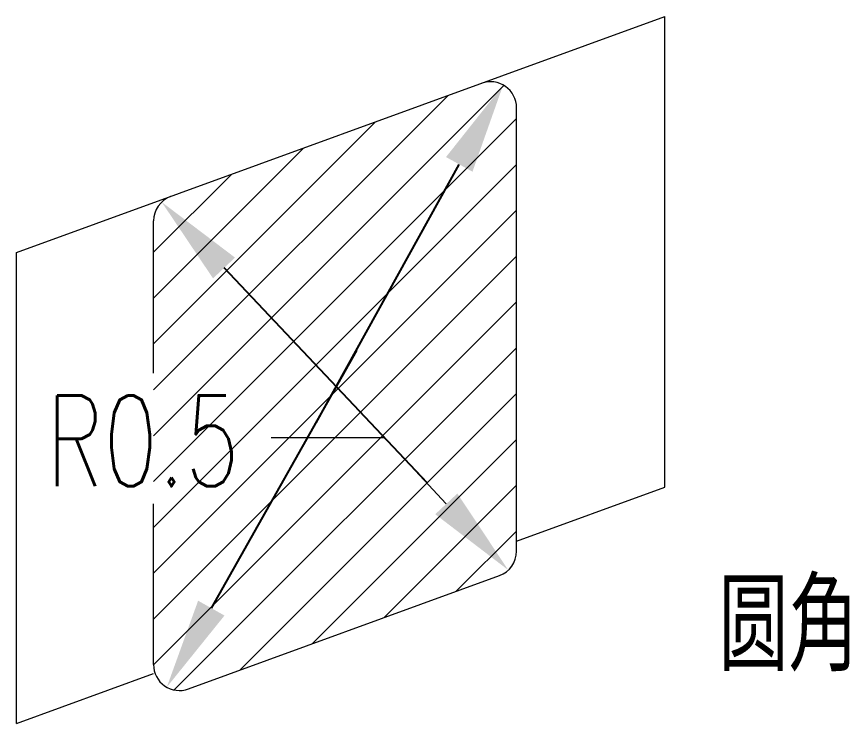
# Model space of a CAD drawing. Header units: inches. Extents: x -25 to 395, y -12 to 285.
# Drawn here: x 206.66 to 238.77, y 62.59 to 89.85 of the extents above; entities that cross this region are included whole.
import ezdxf

# ---------------------------------------------------------------- set-up
doc = ezdxf.new("R2010")
doc.units = ezdxf.units.IN
doc.header["$MEASUREMENT"] = 0
for name, color, linetype, lineweight in [('1轮廓实线层', 7, 'Continuous', 0), ('5剖面线层', 2, 'Continuous', 0), ('6文字层', 3, 'Continuous', 0), ('7标注层', 4, 'Continuous', 0), ('8符号标注层', 4, 'Continuous', 0)]:
    doc.layers.add(name, color=color, linetype=linetype, lineweight=lineweight)
doc.styles.add('HCTC', font='ROMANS.SHX', dxfattribs={"width": 0.7, "bigfont": 'INTECAD.SHX'})
doc.dimstyles.new('HCTC 0.5', dxfattribs={"dimtxt": 3.5, "dimasz": 3.5, "dimexe": 1.25, "dimexo": 0, "dimgap": 1.5, "dimtad": 1, "dimdec": 4, "dimlfac": 0.5, "dimdsep": 46, "dimtxsty": 'HCTC', "dimcen": 2.5, "dimclrd": 4, "dimclrt": 3, "dimadec": 0, "dimazin": 2, "dimtp": 0.1, "dimtm": 0.1, "dimtfac": 0.71, "dimtdec": 4, "dimtofl": 0, "dimtmove": 0, "dimatfit": 3, "dimfxl": 0, "dimarcsym": 0})

# ---------------------------------------------------------------- blocks, each defined once
blk = doc.blocks.new('*D3')
at = {"layer": '7标注层', "color": 4, "lineweight": -2}
blk.add_line((222.491, 71.873), (214.656, 80.154), dxfattribs=at)
at = {"layer": '7标注层', "color": 4}
blk.add_solid([(215.08, 80.555), (214.232, 79.753), (212.251, 82.697)], dxfattribs=at)
blk = doc.blocks.new('*D4')
at = {"layer": '7标注层', "color": 4, "lineweight": -2}
blk.add_line((218.208, 74.176), (223.727, 84.151), dxfattribs=at)
at = {"layer": '7标注层', "color": 4}
blk.add_solid([(224.238, 83.868), (223.217, 84.433), (225.422, 87.213)], dxfattribs=at)
blk = doc.blocks.new('*D5')
at = {"layer": '7标注层', "color": 4, "lineweight": -2}
blk.add_line((219.759, 76.968), (214.165, 67.035), dxfattribs=at)
at = {"layer": '7标注层', "color": 4}
blk.add_solid([(213.656, 67.322), (214.673, 66.749), (212.447, 63.986)], dxfattribs=at)
blk = doc.blocks.new('动叶12.5-56.7')
at = {"layer": '6文字层', "style": 'HCTC', "width": 0.7}
for tag, p in [('A', (95.812, 262.351)), ('RLE2', (236.02, 234.256)), ('RLE1', (200.544, 233.717)), ('AB1', (75.803, 226.239)), ('ALA', (101.091, 225.81)), ('AB', (121.971, 225.81)), ('RLE3', (200.678, 211.404)), ('RLE4', (235.789, 210.894)), ('AG0', (97.07, 201.439)), ('AB0', (121.126, 200.369)), ('DQ', (336.342, 187.944)), ('CF', (286.023, 155.943)), ('AM', (307.733, 144.756)), ('B', (134.167, 83.743)), ('RG0', (207.838, 78.704)), ('叶型号', (18.106, 52.531)), ('叶根轮槽图号', (23.697, 46.251)), ('ZA', (34.222, 20.661)), ('ZA1', (58.18, 20.661)), ('ZH', (15.311, 14.145)), ('PH', (41.853, 13.983)), ('QH', (64.072, 13.926))]:
    blk.add_attdef(tag, p, '', height=3.5, dxfattribs=at)
for tag, p, rotation in [('HLA', (134.933, 218.105), 90), ('HLA0', (68.432, 215.959), 90), ('HG0', (59.139, 208.592), 90), ('RG', (77.284, 205.033), 321.6719), ('HA', (50.168, 199.375), 90), ('HGA1', (133.998, 168.003), 90), ('HGA', (58.203, 167.255), 90), ('H3', (335.039, 165.196), 90), ('P', (130.936, 141.63), 290.302), ('DA', (236.855, 136.854), 84.5034), ('DA1', (49.61, 133.62), 90), ('Q', (121.141, 138.309), 290.302), ('YD', (74.083, 115.986), 290.6067), ('YS', (64.214, 113.623), 290.6067), ('L', (301.692, 106.695), 33.0311), ('菱形角', (85.923, 108.291), 281.3016), ('安装角B', (309.668, 103.125), 326.1465), ('LP1', (285.076, 88.698), 33.8251), ('LP2', (289.176, 81.897), 33.8251), ('YH', (322.721, 69.991), 0.04)]:
    blk.add_attdef(tag, p, '', height=3.5, rotation=rotation, dxfattribs=at)

msp = doc.modelspace()

# ---------------------------------------------------------------- hatches: boundary and pattern name
at = {"layer": '5剖面线层'}
h = msp.add_hatch(dxfattribs=at)
h.set_pattern_fill('ANSI31', color=256, scale=10, style=0)
h.set_pattern_definition([(45, (-8.405, -5.2345), (-0.8838835, 0.8838835), [])])
h.paths.add_polyline_path([(225.93788, 86.33801, 0.52056705), (224.59586, 87.27771), (212.59586, 82.91006, 0.31529879), (211.93788, 81.97037), (211.93788, 64.85717, 0.52071669), (213.28034, 63.91764), (225.28034, 68.29168, 0.31516936), (225.93788, 69.23121)])
h.paths.add_polyline_path([(207.49462, 76.23537), (216.71129, 76.23537), (216.71129, 70.98537), (207.49462, 70.98537)], flags=9)

# ---------------------------------------------------------------- linework, layer by layer
at = {"layer": '1轮廓实线层'}
for p, q in [((206.65671, 80.74839), (231.65671, 89.84765)), ((231.65671, 71.70435), (231.65671, 89.84765)), ((225.93788, 69.23121), (225.93788, 86.33801)), ((211.93788, 76.09182), (211.93788, 81.97037)), ((206.65671, 62.59176), (206.65671, 80.74839)), ((225.93788, 69.61982), (231.65671, 71.70435)), ((211.93788, 64.85717), (211.93788, 71.0606)), ((213.28034, 63.91764), (225.28034, 68.29168)), ((206.65671, 62.59176), (211.93788, 64.51677))]:
    msp.add_line(p, q, dxfattribs=at)
for centre, start, end in [((224.93788, 86.33801), 0, 110), ((212.93788, 81.97037), 110, 180), ((224.93788, 69.23121), 290.026981, 0), ((212.93788, 64.85717), 180, 290.026981)]:
    msp.add_arc(centre, 1, start, end, dxfattribs=at)
at = {"layer": '7标注层', "color": 4}
for p, q in [((216.47314, 73.61037), (220.83629, 73.61037)), ((220.84219, 73.61595), (223.22888, 71.05586))]:
    msp.add_line(p, q, dxfattribs=at)
msp.add_solid([(222.80313, 70.65709), (223.65463, 71.45463), (225.62148, 68.50136)], dxfattribs=at)

# ---------------------------------------------------------------- texts
at = {"layer": '8符号标注层', "color": 3, "style": 'HCTC', "width": 0.7}
msp.add_text('圆角', height=3.5, dxfattribs=at).set_placement((233.73212, 64.61143))

# ---------------------------------------------------------------- dimensions: what is measured, and where the dimension line sits
at = {"layer": '7标注层'}
for center, mpoint, picture, middle in [((224.93788, 86.33801), (225.42204, 87.21299), '*D4', (225.28433, 86.96412)), ((212.93788, 81.97037), (212.25061, 82.69677), '*D3', (212.36964, 82.57096)), ((212.93788, 64.85717), (212.44715, 63.98586), '*D5', (212.60521, 64.2665))]:
    dim = msp.add_radius_dim(center=center, mpoint=mpoint, text='  ', dimstyle='HCTC 0.5', override={"dimgap": 1.5, "dimtad": 1, "dimtih": 0, "dimtoh": 0, "dimdec": 4, "dimpost": '<>', "dimcen": 2.5, "dimse1": 0, "dimse2": 0, "dimsd1": 0, "dimsd2": 0, "dimtol": 0, "dimlim": 0, "dimtix": 0, "dimtofl": 0, "dimatfit": 3}, dxfattribs=at)
    dim.commit()
    dim.dimension.update_dxf_attribs({"geometry": picture, "text_midpoint": middle, "dimtype": 164})

# ---------------------------------------------------------------- next in the draw order: block references
at = {"layer": '6文字层'}
ref = msp.add_blockref('动叶12.5-56.7', (-0.04066, -6.96788), dxfattribs=at)
ref.add_attrib('RG0', 'R0.5', (207.79734, 71.73636), dxfattribs={"height": 3.5, "style": 'HCTC', "width": 0.7})

doc.saveas('drawing.dxf')
